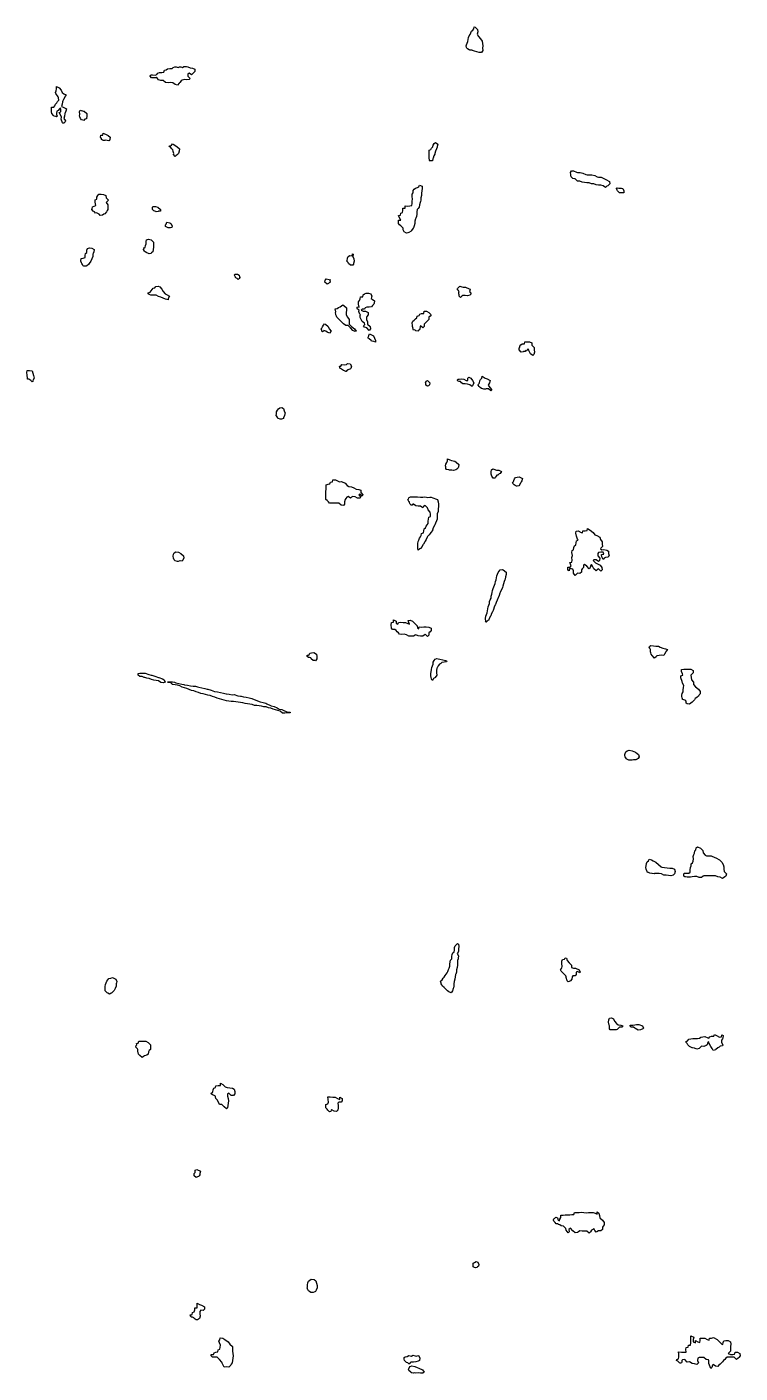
# Model space of a CAD drawing. Extents: x 450006 to 454999, y 6465006 to 6474995.
# Drawn here: x 450006 to 450616, y 6473844 to 6474995 of the extents above; entities that cross this region are included whole.
import ezdxf

# ---------------------------------------------------------------- set-up
doc = ezdxf.new("R2010")
doc.units = 0

msp = doc.modelspace()

# ---------------------------------------------------------------- linework, layer by layer
at = {"layer": '1010'}
for points in [[(450383, 6474976.5), (450382.52, 6474977), (450382.32, 6474977.66), (450381.98, 6474979), (450382.16, 6474979.82), (450382.66, 6474981.32), (450383.3, 6474982.68), (450383.62, 6474984.36), (450383.9, 6474986.08), (450384.58, 6474987.4), (450385.44, 6474988.54), (450385.78, 6474990.2), (450386.42, 6474991.56), (450387.58, 6474992.4), (450388.36, 6474993.62), (450388.82, 6474995.16), (450389.5, 6474995), (450391.6, 6474993), (450392, 6474991), (450391.46, 6474989), (450392.4, 6474987), (450394.28, 6474985), (450395.5, 6474983), (450395.88, 6474981), (450396.22, 6474979), (450395.9, 6474977), (450396.24, 6474975), (450395, 6474973.32), (450393, 6474973.18), (450391, 6474973.9), (450389, 6474974.44), (450387.46, 6474975), (450387, 6474975.32), (450386.66, 6474975.32), (450385, 6474975.32), (450384.42, 6474975.56), (450383, 6474976.5), (450383, 6474976.5)], [(450113, 6474951.54), (450111.66, 6474953), (450112.02, 6474953.96), (450113, 6474954.14), (450113.78, 6474954.2), (450115.98, 6474954), (450117.54, 6474954.44), (450118.4, 6474955.58), (450119.86, 6474956.12), (450121.78, 6474956.2), (450123.46, 6474956.52), (450123.92, 6474958.06), (450125.54, 6474958.44), (450126.64, 6474959.34), (450128.48, 6474959.5), (450130.5, 6474959.48), (450131.48, 6474960.5), (450132.86, 6474961.12), (450133.96, 6474961), (450135.6, 6474960.38), (450136.88, 6474961.1), (450138, 6474961), (450139.4, 6474960.58), (450140.62, 6474961.36), (450142.74, 6474961.24), (450144.02, 6474961), (450145.86, 6474960.12), (450147.98, 6474960), (450150, 6474959), (450150, 6474957), (450149, 6474956.08), (450147.9, 6474955), (450147, 6474954.1), (450145, 6474955.54), (450144, 6474955), (450144.04, 6474953), (450145.94, 6474951), (450145, 6474950.1), (450143, 6474949.9), (450141, 6474950.1), (450139, 6474949.66), (450138.3, 6474949), (450137, 6474947.68), (450136.5, 6474947), (450135, 6474945.48), (450133, 6474945.88), (450131, 6474947.22), (450129, 6474947.76), (450127, 6474947.32), (450125, 6474947.56), (450123, 6474949.32), (450121, 6474949.32), (450119, 6474949.98), (450117.9, 6474951), (450117, 6474951.8), (450116.34, 6474951.64), (450115, 6474951.5), (450114.44, 6474951.54), (450113, 6474951.54), (450113, 6474951.54)], [(450029, 6474919.46), (450027.58, 6474921), (450027.48, 6474922.5), (450027.26, 6474923), (450027.32, 6474924.66), (450027.42, 6474926.56), (450029.32, 6474926.66), (450030.16, 6474927.82), (450030.8, 6474929.18), (450031.82, 6474930.16), (450032.52, 6474931.46), (450033.52, 6474932.46), (450033.5, 6474934.48), (450033, 6474935.5), (450031, 6474938.28), (450030.78, 6474939.2), (450031.38, 6474940.6), (450031.78, 6474942.2), (450031.76, 6474944.22), (450033.86, 6474943), (450035.6, 6474941), (450036.38, 6474939), (450037.98, 6474938), (450039.84, 6474937), (450039, 6474935.98), (450038.78, 6474935), (450037.68, 6474933), (450037, 6474931.94), (450036.66, 6474931), (450036.4, 6474929), (450036, 6474927), (450037.36, 6474926.62), (450040.1, 6474925), (450039.6, 6474923), (450039, 6474921.82), (450038.66, 6474921), (450038.62, 6474919), (450038.04, 6474917), (450039.5, 6474915), (450039, 6474913.88), (450037.96, 6474913), (450037, 6474912.74), (450036.74, 6474913.24), (450035.6, 6474916.38), (450035.94, 6474918.04), (450035, 6474919.98), (450034.02, 6474921.96), (450035.32, 6474922.66), (450035.36, 6474924.62), (450035, 6474925.98), (450034.2, 6474925), (450033, 6474923.82), (450032, 6474923), (450031.8, 6474921), (450031.8, 6474920.18), (450032.16, 6474919), (450031.58, 6474918.4), (450031, 6474918.52), (450029.64, 6474919), (450029, 6474919.46), (450029, 6474919.46)], [(450053, 6474915.82), (450052.18, 6474917), (450051.68, 6474918.3), (450051.44, 6474919), (450051.48, 6474920.5), (450051.42, 6474922.56), (450052, 6474923.98), (450054.84, 6474923.14), (450055.32, 6474923), (450057.68, 6474921), (450057.62, 6474919), (450057.42, 6474917), (450057.38, 6474916.6), (450057, 6474916.48), (450055.8, 6474916.18), (450055, 6474915.28), (450054.56, 6474915.42), (450053, 6474915.82), (450053, 6474915.82)], [(450071, 6474898.22), (450070.26, 6474899), (450070.22, 6474899.76), (450069.4, 6474901), (450069.5, 6474902.48), (450071.34, 6474902.64), (450071.6, 6474904.38), (450074.6, 6474903), (450075.74, 6474902.24), (450077.6, 6474901), (450077.34, 6474899), (450077, 6474898.16), (450076.34, 6474897.64), (450075, 6474898.12), (450073.6, 6474898.38), (450073, 6474897.98), (450071.94, 6474898.04), (450071, 6474898.22), (450071, 6474898.22)], [(450129, 6474892.36), (450127.98, 6474893), (450128.38, 6474893.6), (450129, 6474893.58), (450129.9, 6474894.08), (450130.74, 6474895.24), (450131.46, 6474895), (450134.66, 6474893), (450136.78, 6474891), (450136.42, 6474889), (450136.02, 6474887), (450135, 6474886.2), (450133.82, 6474885), (450133, 6474884.24), (450131.8, 6474886.18), (450131.92, 6474887), (450131.42, 6474888.56), (450131.36, 6474889), (450131, 6474890.04), (450130.36, 6474891), (450129, 6474892.36), (450129, 6474892.36)], [(450351, 6474880.34), (450350.6, 6474881), (450350.58, 6474881.4), (450350.38, 6474883), (450350.2, 6474883.78), (450350.16, 6474885.82), (450350.26, 6474887.72), (450350.16, 6474889.82), (450351.68, 6474890.3), (450352.34, 6474891.64), (450353.44, 6474892.54), (450353.82, 6474894.16), (450354.56, 6474895.42), (450355.74, 6474896.24), (450357.56, 6474895), (450357.16, 6474893), (450357, 6474892.42), (450356.48, 6474891), (450355.8, 6474889), (450355.16, 6474887), (450355, 6474886.42), (450354.3, 6474885), (450353.62, 6474883), (450353.52, 6474882.46), (450353.16, 6474881), (450353.12, 6474880.86), (450353, 6474880.8), (450351.18, 6474880.8), (450351, 6474880.34), (450351, 6474880.34)], [(450473, 6474865.6), (450471.78, 6474867), (450471.46, 6474868.52), (450471.3, 6474869), (450471.2, 6474870.78), (450471.98, 6474872), (450473.76, 6474872.22), (450476.22, 6474871), (450477.24, 6474870.74), (450479.32, 6474870.66), (450481.76, 6474870.22), (450484.3, 6474869), (450485.24, 6474868.74), (450487.4, 6474868.58), (450489.32, 6474868.66), (450491.96, 6474868.02), (450494.02, 6474867), (450495.16, 6474866.82), (450497.36, 6474866.62), (450500.62, 6474865), (450501.4, 6474864.58), (450504.58, 6474863), (450504.62, 6474861), (450503, 6474859.36), (450502.08, 6474859), (450501, 6474857.9), (450499, 6474859.18), (450497, 6474859.86), (450495, 6474859.9), (450493, 6474860.18), (450491, 6474861.12), (450489, 6474861.12), (450487, 6474862), (450485, 6474861.88), (450483, 6474862.06), (450481, 6474862.4), (450479, 6474863.16), (450478.8, 6474863.18), (450477, 6474863.4), (450475.26, 6474865), (450475, 6474865.18), (450474.56, 6474865.42), (450473, 6474865.6), (450473, 6474865.6)], [(450325, 6474825.98), (450323.98, 6474827), (450323.98, 6474828), (450323.98, 6474829), (450323.98, 6474830), (450325.98, 6474830), (450325, 6474831.98), (450323.98, 6474834), (450325.78, 6474834.2), (450325.98, 6474836), (450327.6, 6474836.38), (450327.76, 6474838.22), (450327.82, 6474840.16), (450329.66, 6474840.32), (450329.78, 6474842.2), (450331.98, 6474842), (450333.76, 6474842.22), (450335.44, 6474842.54), (450335.78, 6474844.2), (450335.78, 6474846.2), (450335.98, 6474848), (450335.74, 6474850.24), (450335.88, 6474852.1), (450336.58, 6474853.4), (450336.74, 6474855.24), (450337.6, 6474856.38), (450338.74, 6474857.24), (450340.22, 6474857.76), (450341.54, 6474858.44), (450342.06, 6474859.92), (450344.38, 6474859), (450344.44, 6474857), (450343.94, 6474855), (450343.76, 6474853), (450343.66, 6474851), (450343.26, 6474849), (450343.14, 6474847), (450343, 6474845.9), (450342.6, 6474845), (450341.98, 6474843), (450341.7, 6474841), (450341, 6474839.98), (450340.06, 6474839), (450339.76, 6474837), (450339.86, 6474835), (450339.58, 6474833), (450339, 6474831.56), (450338.7, 6474831), (450338.1, 6474829), (450337.98, 6474827), (450337.42, 6474825), (450337, 6474823.44), (450336.66, 6474823), (450335.24, 6474821), (450335, 6474820.58), (450333, 6474819.38), (450332, 6474819), (450331, 6474818.82), (450329, 6474819.98), (450328.44, 6474821), (450328.18, 6474821.8), (450328.06, 6474823), (450327, 6474824.14), (450325.94, 6474825), (450325, 6474825.98), (450325, 6474825.98)], [(450511, 6474855.48), (450510.42, 6474857), (450510.54, 6474857.44), (450511, 6474857.5), (450512.58, 6474857.4), (450514.58, 6474857.4), (450515.94, 6474857), (450516.66, 6474855), (450516.66, 6474853.32), (450515, 6474853.32), (450514.8, 6474853.18), (450513, 6474853.18), (450511.18, 6474855), (450511, 6474855.48), (450511, 6474855.48)], [(450063, 6474837.6), (450061.94, 6474839), (450062.16, 6474839.82), (450062.38, 6474841), (450062.5, 6474841.48), (450063.98, 6474842), (450065.36, 6474842.62), (450065, 6474843.98), (450064.74, 6474845.24), (450064.68, 6474847.3), (450066.02, 6474847.96), (450066.24, 6474849.74), (450066.9, 6474851.08), (450067.8, 6474852.18), (450069.8, 6474852.18), (450071.98, 6474852), (450073.78, 6474851), (450074.08, 6474849), (450076, 6474847), (450075, 6474845.98), (450074.14, 6474845), (450075.6, 6474843), (450075.62, 6474841), (450075.66, 6474839), (450075, 6474838.16), (450074.46, 6474837), (450073, 6474835.4), (450072.12, 6474835), (450071, 6474834.28), (450069, 6474833.86), (450068.14, 6474835), (450067, 6474835.58), (450065.78, 6474836.2), (450065, 6474835.9), (450064.06, 6474837), (450063, 6474837.6), (450063, 6474837.6)], [(450115, 6474838), (450113.74, 6474839), (450113.84, 6474840.14), (450113.84, 6474841), (450114.38, 6474841.6), (450116.28, 6474841.7), (450118.42, 6474841), (450120.6, 6474839), (450120.48, 6474837.5), (450119, 6474837.7), (450118.72, 6474837.26), (450117, 6474837.12), (450116.5, 6474837.48), (450115, 6474838), (450115, 6474838)], [(450125, 6474824.66), (450124.8, 6474825), (450124.8, 6474825.18), (450125, 6474826), (450125.32, 6474826.66), (450125.86, 6474828.12), (450128.44, 6474827.54), (450129.4, 6474827), (450130.66, 6474825), (450130.24, 6474823.74), (450129, 6474823.52), (450128.46, 6474823.52), (450127, 6474823.32), (450126, 6474823.98), (450125, 6474824.66), (450125, 6474824.66)], [(450107, 6474803.48), (450106.02, 6474805), (450106.2, 6474805.78), (450107, 6474806.5), (450107.34, 6474806.64), (450107.68, 6474808.3), (450108.3, 6474809.68), (450108.38, 6474811.6), (450108.74, 6474813.24), (450110.24, 6474813.74), (450112.6, 6474813), (450114.74, 6474811), (450114.74, 6474809), (450114.72, 6474807), (450114.22, 6474805), (450114.02, 6474803), (450113, 6474802.36), (450112.5, 6474801.5), (450111, 6474801.18), (450110.44, 6474801.54), (450109, 6474801.9), (450107.54, 6474803), (450107, 6474803.48), (450107, 6474803.48)], [(450053, 6474793.56), (450052.5, 6474795), (450052.54, 6474795.44), (450052.82, 6474797), (450052.84, 6474797.14), (450054.56, 6474797.42), (450056.06, 6474797.92), (450056.22, 6474799.76), (450056.52, 6474801.46), (450057.66, 6474802.32), (450057.56, 6474804.42), (450058.3, 6474805.68), (450059.8, 6474806.18), (450061.84, 6474806.14), (450063.8, 6474805), (450063.72, 6474803), (450063, 6474801.54), (450062.76, 6474801), (450062.6, 6474799), (450061.8, 6474797), (450061.16, 6474795), (450061, 6474794.76), (450059.46, 6474793), (450059, 6474792.18), (450057.5, 6474791), (450057, 6474790.7), (450055.44, 6474790.54), (450055, 6474790.72), (450054.6, 6474791), (450053.9, 6474792.08), (450053.28, 6474793), (450053, 6474793.56), (450053, 6474793.56)], [(450281, 6474793.68), (450279.98, 6474795), (450280.16, 6474795.82), (450280.58, 6474797), (450280.6, 6474797.38), (450281.14, 6474798.84), (450282.36, 6474799.62), (450284.58, 6474799.4), (450284.8, 6474801.18), (450285.18, 6474801), (450285.08, 6474799), (450285.88, 6474797), (450286.26, 6474795), (450285.72, 6474793), (450285.6, 6474792.38), (450285, 6474791.58), (450284.64, 6474791.34), (450283, 6474791.58), (450281.36, 6474793), (450281, 6474793.68), (450281, 6474793.68)], [(450185, 6474780.74), (450184.78, 6474781), (450184.74, 6474781.24), (450183.98, 6474783), (450184.12, 6474783.86), (450186.3, 6474783.68), (450187.92, 6474783), (450188.22, 6474781.76), (450188.42, 6474781), (450187.88, 6474780.1), (450187, 6474779.24), (450186, 6474779.98), (450185, 6474780.74), (450185, 6474780.74)], [(450263, 6474775.34), (450261.16, 6474777), (450261.38, 6474778.6), (450261.72, 6474779), (450262.26, 6474779.72), (450264.74, 6474779.24), (450265.86, 6474779), (450265.46, 6474778.52), (450265.5, 6474777), (450265.22, 6474776.76), (450265, 6474776.66), (450264.2, 6474775.78), (450263, 6474775.34), (450263, 6474775.34)], [(450111, 6474766.32), (450110.08, 6474767), (450110.16, 6474767.82), (450111, 6474768.22), (450111.68, 6474768.3), (450112.58, 6474769.4), (450113.42, 6474770.56), (450114.18, 6474771.8), (450115.78, 6474772.2), (450116.68, 6474773.3), (450118.6, 6474773.38), (450120.04, 6474773), (450121.7, 6474771), (450122.8, 6474769), (450124.64, 6474767), (450125.68, 6474766.3), (450128.2, 6474765), (450127.18, 6474763), (450127, 6474761.74), (450125, 6474762.34), (450123, 6474763.3), (450121, 6474764.12), (450119, 6474764.72), (450117, 6474765.96), (450116.2, 6474765.78), (450115, 6474765.68), (450114.1, 6474765.88), (450113, 6474765.72), (450112.18, 6474765.8), (450111, 6474766.32), (450111, 6474766.32)], [(450289, 6474753.8), (450288.5, 6474755), (450288.64, 6474755.34), (450289, 6474755.8), (450290.38, 6474755.6), (450289.98, 6474758), (450290, 6474759.98), (450290.64, 6474761.34), (450291.16, 6474762.82), (450291.64, 6474764.34), (450293.46, 6474764.52), (450293.98, 6474766), (450294.92, 6474767.06), (450296.34, 6474767.64), (450298.38, 6474767.6), (450300.36, 6474767), (450301.4, 6474765), (450301, 6474763.98), (450300.66, 6474763), (450301.44, 6474762.54), (450303.54, 6474761), (450303.24, 6474759), (450303, 6474758.16), (450301.86, 6474757), (450301, 6474755.96), (450299, 6474755.5), (450297, 6474755.46), (450295.62, 6474755), (450295, 6474753.98), (450293, 6474753.86), (450292.16, 6474753), (450293.98, 6474752), (450295.86, 6474752.12), (450298.12, 6474751), (450298.2, 6474749), (450297, 6474747.56), (450296.6, 6474747), (450296.64, 6474745), (450297.68, 6474743), (450297.66, 6474741), (450299.82, 6474739), (450300.16, 6474737), (450299, 6474735.54), (450297, 6474737.94), (450295, 6474738.44), (450294.24, 6474739.74), (450295.22, 6474740.76), (450295, 6474741.9), (450293, 6474743.4), (450291.2, 6474746.78), (450291.22, 6474748.76), (450291.48, 6474749), (450291, 6474749.62), (450290.3, 6474751), (450290.18, 6474751.8), (450290.4, 6474753), (450289, 6474753.8), (450289, 6474753.8)], [(450375, 6474769.98), (450374.24, 6474771), (450374.46, 6474771.52), (450375, 6474772), (450375.48, 6474772.5), (450376.6, 6474773.38), (450378.08, 6474773), (450379.4, 6474772.58), (450381.4, 6474772.58), (450384.62, 6474771.36), (450385.36, 6474771), (450385, 6474769.94), (450384.66, 6474769), (450386.16, 6474767), (450385, 6474765.68), (450383, 6474765.24), (450381, 6474765.46), (450379, 6474765.46), (450378.16, 6474765), (450377, 6474763.82), (450375.82, 6474765), (450375.82, 6474766.16), (450375.78, 6474767), (450375.78, 6474768.2), (450375.9, 6474769), (450375, 6474769.98), (450375, 6474769.98)], [(450271, 6474747.9), (450270.58, 6474749), (450270.6, 6474749.38), (450270.3, 6474751), (450270.44, 6474751.54), (450269.92, 6474754.06), (450271.56, 6474754.42), (450272.74, 6474755.24), (450274.16, 6474755.82), (450275.26, 6474756.72), (450276.54, 6474757.44), (450277.44, 6474757), (450279.7, 6474755), (450279.54, 6474753), (450279.26, 6474751), (450279.36, 6474749), (450280.44, 6474747), (450282.02, 6474745), (450281.82, 6474743), (450282, 6474741), (450284, 6474739), (450286.44, 6474737), (450287.82, 6474735), (450287, 6474734.86), (450285, 6474735.74), (450283, 6474737.98), (450281, 6474739.98), (450279, 6474739.94), (450277, 6474741.32), (450275.38, 6474743), (450275, 6474743.4), (450273.34, 6474745), (450273, 6474745.32), (450271.32, 6474747), (450271, 6474747.9), (450271, 6474747.9)], [(450337, 6474735.82), (450336.46, 6474737), (450336.54, 6474737.44), (450336.02, 6474739), (450336.08, 6474739.9), (450335.82, 6474742.16), (450336.44, 6474743.54), (450337.56, 6474744.42), (450338.48, 6474745.5), (450339.6, 6474746.38), (450340.06, 6474747.92), (450341.6, 6474748.38), (450342.3, 6474749.68), (450343.8, 6474750.18), (450345.86, 6474750.12), (450345.98, 6474752), (450347.98, 6474752), (450350, 6474751), (450352, 6474749), (450351, 6474747.98), (450350.04, 6474747), (450350, 6474745), (450349, 6474743.98), (450348, 6474743), (450347, 6474741.98), (450346.12, 6474741), (450346, 6474739), (450345, 6474738), (450343, 6474739.5), (450342.52, 6474739), (450342.42, 6474737), (450341.9, 6474736.08), (450341, 6474735.56), (450340.82, 6474735.16), (450339, 6474735.44), (450337.9, 6474736.08), (450337, 6474735.82), (450337, 6474735.82)], [(450259, 6474734.5), (450258.56, 6474735), (450258.38, 6474735.6), (450257.98, 6474737), (450258.46, 6474737.52), (450259.1, 6474738.88), (450259.88, 6474740.1), (450260.7, 6474741.28), (450261.56, 6474741), (450263.86, 6474739), (450264.82, 6474737), (450266.52, 6474735), (450265, 6474733.32), (450263, 6474734.32), (450261.86, 6474735), (450261, 6474735.36), (450260.28, 6474735.7), (450259.88, 6474735), (450259.32, 6474734.66), (450259, 6474734.5), (450259, 6474734.5)], [(450299, 6474728.58), (450298.16, 6474729), (450298.16, 6474729.82), (450298.72, 6474731), (450298.72, 6474731.26), (450299.28, 6474732.7), (450302.74, 6474731), (450303.54, 6474729), (450304.44, 6474727), (450304.38, 6474725.6), (450303, 6474726.16), (450301.6, 6474726.38), (450301, 6474726.62), (450300.7, 6474727), (450299, 6474728.58), (450299, 6474728.58)], [(450429, 6474717.18), (450427.22, 6474719), (450427.32, 6474720.66), (450427.68, 6474721), (450427.8, 6474722.18), (450428.58, 6474723.4), (450429.84, 6474724.14), (450431.66, 6474724.32), (450432.2, 6474725.78), (450433.98, 6474726), (450435.98, 6474726), (450438, 6474725), (450438, 6474723), (450440, 6474721), (450440, 6474719), (450440.22, 6474717), (450439.68, 6474715), (450439, 6474714.24), (450437, 6474715.52), (450435.52, 6474718.46), (450435, 6474719.98), (450434, 6474719), (450433.72, 6474718.26), (450433, 6474718.5), (450432.22, 6474717.76), (450431, 6474717.68), (450430.66, 6474717.32), (450429, 6474717.18), (450429, 6474717.18)], [(450007, 6474693.98), (450006.78, 6474695), (450006.8, 6474695.18), (450006.48, 6474697), (450006.7, 6474697.28), (450006.38, 6474699.6), (450006.66, 6474701.32), (450008.5, 6474701.48), (450010.76, 6474701), (450011.56, 6474699), (450012, 6474697), (450012.62, 6474695), (450011.46, 6474693), (450011.7, 6474692.28), (450011, 6474691.78), (450009.78, 6474693), (450009, 6474693.32), (450008, 6474693.98), (450007, 6474693.98), (450007, 6474693.98)], [(450275, 6474702.74), (450274.28, 6474703), (450273.98, 6474704), (450273.76, 6474705), (450274.78, 6474705.2), (450275.5, 6474706.48), (450277.68, 6474706.3), (450279.52, 6474706.46), (450280.6, 6474707.38), (450282.6, 6474707), (450283.76, 6474705), (450283.34, 6474703), (450283, 6474702.7), (450281, 6474702), (450279.74, 6474701), (450279.5, 6474700.48), (450279, 6474700.44), (450277.86, 6474701), (450277, 6474701.44), (450275.4, 6474702.58), (450275, 6474702.74), (450275, 6474702.74)], [(450393, 6474687.82), (450392.3, 6474689), (450392.32, 6474689.66), (450393, 6474690.24), (450393.18, 6474690.8), (450393.48, 6474692.5), (450394.18, 6474693.8), (450395.22, 6474694.76), (450395.54, 6474696.44), (450398.24, 6474695), (450399.78, 6474694.2), (450402.34, 6474693), (450401.94, 6474691), (450401, 6474689.46), (450400.78, 6474689), (450402.2, 6474687), (450404, 6474685), (450403, 6474683.98), (450401, 6474685.78), (450399, 6474685.78), (450398.58, 6474685.4), (450397, 6474685.36), (450396.2, 6474685.78), (450395, 6474685.92), (450394, 6474687), (450393, 6474687.82), (450393, 6474687.82)], [(450349, 6474687.9), (450347.4, 6474689), (450347.52, 6474690.46), (450347.22, 6474691), (450347.62, 6474692.36), (450349, 6474692.82), (450350.82, 6474691), (450350.68, 6474689.3), (450350.32, 6474689), (450349.7, 6474688.28), (450349, 6474687.9), (450349, 6474687.9)], [(450375, 6474692.36), (450374.46, 6474693), (450374.54, 6474693.44), (450375, 6474694), (450375.98, 6474694), (450377.58, 6474694.4), (450379.98, 6474694), (450382, 6474693), (450383.2, 6474692.78), (450383.24, 6474694.74), (450384.24, 6474695.74), (450385.82, 6474695), (450387.24, 6474693), (450388.46, 6474691), (450387.74, 6474689), (450387, 6474687.8), (450385, 6474689.2), (450383, 6474689.76), (450381, 6474689.98), (450380, 6474689.98), (450379, 6474689.98), (450377.98, 6474691), (450377, 6474691.98), (450376, 6474691.98), (450375, 6474692.36), (450375, 6474692.36)], [(450221, 6474660.42), (450220.52, 6474661), (450220.48, 6474661.5), (450219.58, 6474663), (450219.66, 6474664.32), (450219.86, 6474666.12), (450220.6, 6474667.38), (450221.36, 6474668.62), (450222.6, 6474669.38), (450224.18, 6474669.8), (450225.7, 6474669), (450226.42, 6474667), (450227.3, 6474665), (450227, 6474664.28), (450226.5, 6474663), (450225.72, 6474661), (450225.72, 6474660.26), (450225, 6474659.98), (450224.08, 6474659.9), (450223, 6474659.78), (450221.6, 6474660.38), (450221, 6474660.42), (450221, 6474660.42)], [(450365, 6474616.76), (450364.66, 6474617), (450364.54, 6474617.44), (450364.58, 6474619), (450364.16, 6474619.82), (450364.66, 6474621.32), (450365.36, 6474622.62), (450365.94, 6474624.04), (450365.98, 6474626), (450368, 6474625), (450369.46, 6474624.52), (450372.1, 6474623.88), (450373.4, 6474623), (450375.68, 6474621), (450375.36, 6474619), (450375, 6474618.28), (450374.04, 6474617), (450373, 6474616.36), (450371, 6474616.02), (450369.68, 6474616.3), (450369, 6474616.26), (450367.76, 6474616.22), (450367, 6474616.5), (450365.3, 6474616.68), (450365, 6474616.76), (450365, 6474616.76)], [(450405, 6474609.46), (450403.74, 6474611), (450403.32, 6474612.66), (450403.32, 6474613), (450403.32, 6474614.66), (450403.46, 6474616.52), (450404.76, 6474617.22), (450405.44, 6474617), (450407.92, 6474616.06), (450409.86, 6474616.12), (450412.18, 6474615), (450411, 6474613.3), (450410.22, 6474613), (450409, 6474611.94), (450408, 6474611.98), (450407.68, 6474611), (450407.32, 6474610.66), (450407, 6474609.98), (450406.56, 6474609.42), (450405, 6474609.46), (450405, 6474609.46)], [(450263, 6474590.16), (450261.98, 6474591), (450261.98, 6474592), (450261.92, 6474593), (450261.92, 6474594.06), (450261.98, 6474596), (450261.82, 6474598.16), (450262.18, 6474599.8), (450262.2, 6474601.78), (450262.34, 6474603.64), (450263.88, 6474604.1), (450265.48, 6474604.5), (450265.98, 6474606), (450267.76, 6474606.22), (450267.98, 6474608), (450270.16, 6474607.82), (450271.8, 6474607), (450273.74, 6474606.24), (450275.46, 6474606.52), (450278.52, 6474605), (450280.16, 6474603), (450281.64, 6474602.34), (450283.98, 6474602), (450285.76, 6474601), (450287.96, 6474600.02), (450290.18, 6474599.8), (450291.9, 6474599), (450292, 6474597), (450293.5, 6474595), (450293, 6474594.1), (450291, 6474595.98), (450290.16, 6474595), (450291.88, 6474593), (450291, 6474592.36), (450289, 6474592.3), (450287, 6474593.54), (450285, 6474593.6), (450284, 6474593), (450283, 6474592.16), (450281, 6474593.66), (450280, 6474593), (450279, 6474591.98), (450278.48, 6474591), (450277.86, 6474589), (450278, 6474587), (450277, 6474586.02), (450275, 6474586.24), (450273, 6474587.86), (450271, 6474587.98), (450269, 6474587.9), (450268, 6474587.98), (450267, 6474588.1), (450265.88, 6474588.1), (450265, 6474588.08), (450264.16, 6474589), (450263, 6474590.16), (450263, 6474590.16)], [(450423, 6474603.74), (450421.54, 6474605), (450422.02, 6474605.96), (450422.62, 6474607), (450422.68, 6474607.3), (450423.32, 6474608.66), (450424.12, 6474609.86), (450425.64, 6474610.34), (450427.36, 6474610.62), (450429.96, 6474609), (450429.42, 6474607), (450429, 6474606.32), (450428.3, 6474605), (450427.16, 6474603), (450427.12, 6474602.86), (450427, 6474602.78), (450425.38, 6474602.6), (450425, 6474602.54), (450423.9, 6474603), (450423, 6474603.74), (450423, 6474603.74)], [(450333, 6474589.36), (450332.04, 6474591), (450332.5, 6474591.48), (450333, 6474592.62), (450333.16, 6474592.82), (450334.44, 6474593.54), (450336.5, 6474593.48), (450338.44, 6474593.54), (450340.44, 6474593.54), (450342.74, 6474593.24), (450344.8, 6474593.18), (450346.66, 6474593.32), (450348, 6474593), (450349.24, 6474592.74), (450350.78, 6474593.2), (450351.92, 6474593), (450353.42, 6474592.56), (450356.46, 6474591.52), (450357.36, 6474591), (450358.08, 6474589), (450358.3, 6474587), (450358.38, 6474585), (450357.9, 6474583), (450357.84, 6474581), (450357.26, 6474579), (450357.24, 6474577), (450357.24, 6474575), (450357, 6474574.34), (450356.56, 6474573), (450355.68, 6474571), (450355, 6474569.42), (450354.8, 6474569), (450353.78, 6474567), (450353.22, 6474565), (450353, 6474564.66), (450351.6, 6474563), (450351, 6474562.1), (450350.18, 6474561), (450349, 6474559.46), (450348.68, 6474559), (450347.84, 6474557), (450347, 6474555.58), (450346.56, 6474555), (450345.36, 6474553), (450345, 6474552.26), (450344.24, 6474551), (450343, 6474549.34), (450342.24, 6474549), (450341, 6474547.74), (450340.66, 6474549.32), (450340.64, 6474551.34), (450340.6, 6474553.38), (450340.78, 6474555.2), (450341.58, 6474556.4), (450341.9, 6474558.08), (450342.74, 6474559.24), (450343.56, 6474560.42), (450343.82, 6474562.16), (450345.36, 6474562.62), (450345.76, 6474564.22), (450345.98, 6474566), (450347.22, 6474566.76), (450347.66, 6474568.32), (450348.44, 6474569.54), (450349.36, 6474570.62), (450349.46, 6474572.52), (450349.72, 6474574.26), (450349.9, 6474576.08), (450351.32, 6474576.66), (450351.42, 6474578.56), (450351, 6474580.16), (450349.56, 6474582.42), (450349, 6474583.98), (450347, 6474585.88), (450345.48, 6474585), (450345, 6474583.9), (450343, 6474585.36), (450341, 6474585.34), (450339, 6474585.6), (450337, 6474587.24), (450336.4, 6474587), (450335.78, 6474586.2), (450335, 6474586.18), (450334.08, 6474587), (450333.58, 6474588.4), (450333.44, 6474589), (450333, 6474589.36), (450333, 6474589.36)], [(450469, 6474530.44), (450468.8, 6474531), (450468.78, 6474531.2), (450468.74, 6474533), (450468.8, 6474533.18), (450470.74, 6474533.24), (450471.6, 6474534.38), (450471, 6474535.72), (450470.66, 6474537.32), (450472.32, 6474537.66), (450472.66, 6474539.32), (450472.34, 6474541.64), (450472.76, 6474543.22), (450472.26, 6474545.72), (450472.54, 6474547.44), (450473.78, 6474548.2), (450473.98, 6474550), (450474.46, 6474551.52), (450475.7, 6474552.28), (450475.9, 6474554.08), (450476.24, 6474555.74), (450477.58, 6474556.4), (450477, 6474557.32), (450476.16, 6474559.82), (450475.68, 6474562.3), (450475.98, 6474564), (450477.6, 6474564.38), (450480.38, 6474563), (450481.42, 6474562.56), (450481.66, 6474564.32), (450483.6, 6474564.38), (450485.4, 6474564.58), (450485.58, 6474566.4), (450487.96, 6474565), (450490.48, 6474563), (450492.04, 6474561), (450493.7, 6474560.28), (450496.28, 6474559), (450496.64, 6474557), (450498.22, 6474555), (450498.08, 6474553), (450498.54, 6474551), (450497, 6474549.44), (450496.66, 6474549), (450497.78, 6474548.2), (450499.58, 6474548.4), (450502.14, 6474547.84), (450503.48, 6474547), (450503.48, 6474545), (450504.06, 6474543), (450503, 6474541.92), (450501, 6474541.56), (450499.78, 6474541), (450499, 6474539.94), (450497.94, 6474542.04), (450497.76, 6474544.22), (450499.54, 6474544.44), (450499, 6474546.02), (450497, 6474545.98), (450495, 6474545.72), (450494.6, 6474545), (450494.42, 6474543), (450496.16, 6474541), (450496, 6474539), (450495, 6474537.98), (450493, 6474539.48), (450491, 6474539.58), (450490.42, 6474539), (450492.46, 6474537), (450493.58, 6474536.4), (450496.4, 6474535), (450498, 6474533), (450498.2, 6474531), (450497, 6474529.88), (450495, 6474531.86), (450494, 6474531), (450493, 6474530.14), (450491, 6474531.98), (450489.98, 6474534), (450489, 6474535.54), (450488.64, 6474535), (450488, 6474533), (450487, 6474531.98), (450485, 6474534.18), (450483, 6474535.54), (450482.32, 6474535), (450482.16, 6474533), (450481, 6474531.82), (450480.44, 6474531), (450480.52, 6474529), (450479, 6474527.72), (450477, 6474528.12), (450476.04, 6474527), (450475, 6474526.12), (450473.82, 6474528.16), (450473.8, 6474530.18), (450473, 6474531.54), (450472, 6474531.98), (450471, 6474531.98), (450470.16, 6474531.82), (450470.08, 6474531), (450469.84, 6474530.14), (450469, 6474530.44), (450469, 6474530.44)], [(450133, 6474538.76), (450132.74, 6474539), (450132.32, 6474539.66), (450131.56, 6474541), (450131.32, 6474542.66), (450131.66, 6474544.32), (450132.36, 6474545.62), (450133.62, 6474546.36), (450135.9, 6474546.08), (450138.08, 6474545), (450140.2, 6474543), (450140.42, 6474541), (450139.42, 6474539), (450139, 6474538.54), (450137.42, 6474538.56), (450137, 6474538.72), (450135.74, 6474538.24), (450135, 6474538.24), (450133.24, 6474538.74), (450133, 6474538.76), (450133, 6474538.76)], [(450399, 6474485.86), (450398.58, 6474487), (450398.76, 6474487.22), (450398.38, 6474489), (450398.52, 6474489.46), (450398.64, 6474491.34), (450399.32, 6474492.66), (450399.8, 6474494.18), (450400.08, 6474495.9), (450400.44, 6474497.54), (450400.66, 6474499.32), (450401.26, 6474500.72), (450401.76, 6474502.22), (450401.94, 6474504.04), (450402.52, 6474505.46), (450403.16, 6474506.82), (450403.4, 6474508.58), (450403.84, 6474510.14), (450404.28, 6474511.7), (450404.54, 6474513.44), (450404.9, 6474515.08), (450405.5, 6474516.48), (450406.24, 6474517.74), (450406.58, 6474519.4), (450407.1, 6474520.88), (450407.44, 6474522.54), (450407.9, 6474524.08), (450408.26, 6474525.72), (450408.66, 6474527.32), (450409.22, 6474528.76), (450410.16, 6474529.82), (450410.88, 6474531.1), (450412.78, 6474531.2), (450413.66, 6474531), (450416, 6474529), (450416.04, 6474527), (450415.66, 6474525), (450415.28, 6474523), (450415, 6474522.52), (450414.3, 6474521), (450413.9, 6474519), (450413.4, 6474517), (450413, 6474515.9), (450412.58, 6474515), (450411.54, 6474513), (450411, 6474511.6), (450410.72, 6474511), (450410.04, 6474509), (450409.2, 6474507), (450409, 6474506.36), (450408.4, 6474505), (450407.7, 6474503), (450407, 6474501.28), (450406.8, 6474501), (450405.92, 6474499), (450405.26, 6474497), (450405, 6474496.26), (450404.32, 6474495), (450403.42, 6474493), (450403, 6474491.64), (450402.48, 6474491), (450401.54, 6474489), (450401.34, 6474488.64), (450401, 6474487.6), (450400.42, 6474487.56), (450399.84, 6474487), (450399.24, 6474486.74), (450399, 6474485.86), (450399, 6474485.86)], [(450319, 6474479.98), (450317.98, 6474481), (450317.98, 6474482), (450317.88, 6474483), (450317.88, 6474484.1), (450317.98, 6474486), (450319.8, 6474486.18), (450319.82, 6474488.16), (450322.16, 6474487), (450322.18, 6474485), (450323.52, 6474484.46), (450323.98, 6474486), (450325.76, 6474486.22), (450327.94, 6474486.04), (450329.94, 6474486.04), (450332.04, 6474485), (450333.54, 6474484.44), (450333, 6474485.98), (450332.24, 6474487.74), (450333.98, 6474488), (450336, 6474487), (450338, 6474485), (450340.08, 6474483), (450340.3, 6474481), (450341.54, 6474480.44), (450341.78, 6474482.2), (450343.98, 6474482), (450345.7, 6474482.28), (450347.7, 6474482.28), (450349.98, 6474482), (450352, 6474481), (450351.96, 6474479), (450351, 6474477.9), (450350, 6474477), (450350.08, 6474475), (450349, 6474474.1), (450347, 6474475.98), (450346, 6474475), (450345, 6474474.4), (450343, 6474474.14), (450341, 6474474.5), (450339, 6474475.44), (450338.2, 6474475), (450337, 6474474.14), (450335, 6474474.4), (450333, 6474474.34), (450331, 6474475.5), (450329, 6474475.86), (450327, 6474475.62), (450325, 6474475.98), (450323.98, 6474477), (450323, 6474477.98), (450321.98, 6474479), (450321, 6474479.86), (450320, 6474479.98), (450319, 6474479.98), (450319, 6474479.98)], [(450539, 6474463.98), (450538.24, 6474465), (450538.6, 6474465.38), (450539, 6474465.76), (450539.74, 6474466.24), (450541.98, 6474466), (450544.12, 6474465.86), (450546.28, 6474465.7), (450547.9, 6474465), (450550.04, 6474463.94), (450552.4, 6474463.58), (450553.98, 6474463), (450553, 6474461.46), (450552.54, 6474461), (450551.56, 6474459), (450551, 6474457.8), (450549, 6474458.08), (450547, 6474457.82), (450545, 6474457.4), (450544.6, 6474457), (450543, 6474455.48), (450541, 6474457.64), (450540.1, 6474459), (450539.86, 6474460.12), (450539.62, 6474461), (450539.44, 6474462.54), (450539.44, 6474463), (450539, 6474463.98), (450539, 6474463.98)], [(450247, 6474455.98), (450245.98, 6474457), (450245.98, 6474458), (450247, 6474458), (450247.66, 6474458.32), (450248.34, 6474459.64), (450249.82, 6474460.16), (450251.56, 6474460.42), (450253.9, 6474459), (450254.34, 6474457), (450254.22, 6474455), (450253, 6474453.32), (450252.6, 6474453.38), (450251, 6474453.38), (450249.38, 6474455), (450249, 6474455.66), (450248, 6474455.98), (450247, 6474455.98), (450247, 6474455.98)], [(450353, 6474436.58), (450352.58, 6474437), (450352.3, 6474437.68), (450351.92, 6474439), (450351.72, 6474440.26), (450351.68, 6474442.3), (450352.12, 6474443.86), (450352.24, 6474445.74), (450352.6, 6474447.38), (450353.16, 6474448.82), (450353.62, 6474450.36), (450353.82, 6474452.16), (450354.44, 6474453.54), (450355.42, 6474454.56), (450356.82, 6474455.16), (450358.06, 6474455), (450359.38, 6474454.6), (450362.08, 6474453.9), (450364.54, 6474453.44), (450365.5, 6474453), (450365, 6474452.22), (450363, 6474452.04), (450361, 6474451.64), (450360.38, 6474451), (450359, 6474450.3), (450357.98, 6474449), (450357, 6474447.18), (450356.82, 6474447), (450356.62, 6474445), (450356.44, 6474443), (450356.86, 6474441), (450355.4, 6474439), (450355.2, 6474438.78), (450355, 6474438.64), (450353.88, 6474438.1), (450353.54, 6474437), (450353.4, 6474436.58), (450353, 6474436.58), (450353, 6474436.58)], [(450567, 6474420.18), (450566.74, 6474421), (450566.66, 6474421.32), (450566.2, 6474423), (450566.2, 6474423.78), (450566.6, 6474425.38), (450567.44, 6474426.54), (450567.46, 6474428.52), (450567.72, 6474430.26), (450568, 6474431.98), (450567, 6474434.08), (450566.54, 6474435.44), (450565.44, 6474438.54), (450565.52, 6474440.46), (450567.18, 6474440.8), (450567, 6474441.98), (450565.98, 6474444), (450566.12, 6474445.86), (450567.98, 6474446), (450569.98, 6474446), (450571.94, 6474446.04), (450573.98, 6474446), (450576, 6474445), (450576, 6474443), (450575, 6474441.98), (450574, 6474441), (450574.16, 6474439), (450574.56, 6474437), (450576.36, 6474435), (450576.2, 6474433), (450578.12, 6474431), (450580.42, 6474429), (450582, 6474427), (450582, 6474425), (450581, 6474423.98), (450580.52, 6474423), (450579, 6474421.82), (450577.58, 6474421), (450577, 6474419.98), (450576.22, 6474419), (450575, 6474417.76), (450574, 6474417), (450573, 6474416.28), (450571, 6474416.4), (450570.08, 6474417), (450569.98, 6474418), (450569.66, 6474419), (450569, 6474419.5), (450568, 6474419.98), (450567, 6474420.18), (450567, 6474420.18)], [(450103, 6474439.78), (450101.46, 6474441), (450101.52, 6474442.46), (450103, 6474442.74), (450103.24, 6474442.74), (450105.48, 6474442.5), (450107.46, 6474442.52), (450110.58, 6474441.4), (450112.52, 6474441), (450113.16, 6474440.82), (450115.84, 6474440.14), (450118.8, 6474439), (450119.14, 6474438.84), (450122.3, 6474437.68), (450123.86, 6474437), (450124.66, 6474435), (450123, 6474434.3), (450121, 6474434.72), (450119, 6474435.98), (450117, 6474436.46), (450115, 6474436.56), (450113, 6474437.16), (450111, 6474438.06), (450109, 6474438.48), (450107.16, 6474438.82), (450107, 6474438.84), (450106.54, 6474439), (450105, 6474439.72), (450104.24, 6474439.74), (450103, 6474439.78), (450103, 6474439.78)], [(450127, 6474434.72), (450126.78, 6474435), (450126.82, 6474435.16), (450127, 6474435.24), (450128.74, 6474435.24), (450130.72, 6474435.26), (450132.54, 6474435), (450133.56, 6474434.42), (450136.18, 6474433.8), (450138.74, 6474433.24), (450140.4, 6474433), (450141.2, 6474432.78), (450143.72, 6474432.26), (450146.16, 6474431.82), (450148.56, 6474431.42), (450150.58, 6474431.4), (450152.32, 6474431), (450153.28, 6474430.7), (450156.02, 6474429.96), (450158.5, 6474429.48), (450160.62, 6474429), (450161.16, 6474428.82), (450163.96, 6474428.02), (450166.66, 6474427), (450167.12, 6474426.86), (450169.38, 6474426.6), (450171.86, 6474426.12), (450174.5, 6474425.48), (450176.66, 6474425), (450177.08, 6474424.9), (450179.38, 6474424.6), (450181.86, 6474424.12), (450183.7, 6474424.28), (450186.68, 6474423.3), (450188.92, 6474423.06), (450189.46, 6474423), (450191.58, 6474422.4), (450193.84, 6474422.14), (450196.34, 6474421.64), (450198.62, 6474421), (450199.36, 6474420.62), (450202.82, 6474419.16), (450203.38, 6474419), (450205.72, 6474418.26), (450208.44, 6474417.54), (450210.56, 6474417), (450211.48, 6474416.5), (450214.5, 6474415), (450215.32, 6474414.66), (450217.88, 6474414.1), (450220.3, 6474413), (450222.02, 6474411.96), (450224.38, 6474411.6), (450225.6, 6474411), (450228.52, 6474409.46), (450230.82, 6474409.16), (450231.8, 6474409), (450231, 6474408.74), (450229, 6474408.66), (450227, 6474408.32), (450225, 6474408.48), (450223, 6474410.02), (450221, 6474410.66), (450219, 6474411.34), (450217, 6474411.96), (450215, 6474412.74), (450213, 6474412.92), (450211, 6474413.92), (450209, 6474413.98), (450207, 6474414.46), (450205, 6474414.7), (450203, 6474415.14), (450202, 6474415), (450201, 6474414.92), (450199, 6474415.98), (450197, 6474416.08), (450195, 6474416.44), (450193, 6474416.8), (450191, 6474417.24), (450189, 6474417.68), (450187, 6474417.92), (450185, 6474418.08), (450183, 6474418.48), (450181, 6474418.48), (450179, 6474418.72), (450177, 6474419.1), (450175, 6474419.64), (450173, 6474420.04), (450171, 6474420.72), (450169, 6474421.3), (450167, 6474422.22), (450165, 6474422.64), (450163, 6474423.44), (450161, 6474423.94), (450159, 6474424.38), (450157, 6474424.9), (450155, 6474425.22), (450153, 6474426.02), (450151, 6474426.8), (450149, 6474427.4), (450147, 6474427.96), (450145, 6474428.64), (450143, 6474429.66), (450141, 6474430.12), (450139, 6474430.62), (450137, 6474431.94), (450135, 6474432.44), (450133, 6474432.7), (450131.12, 6474432.86), (450131, 6474432.9), (450130.74, 6474433), (450129, 6474434.52), (450127.44, 6474434.54), (450127, 6474434.72), (450127, 6474434.72)], [(450519, 6474369.32), (450517.82, 6474371), (450517.62, 6474372.36), (450517.62, 6474373), (450517.96, 6474374.02), (450518.56, 6474375.42), (450519.7, 6474376.28), (450521.24, 6474376.74), (450523.72, 6474376.26), (450526.66, 6474375), (450527.98, 6474374), (450529.24, 6474373), (450529.88, 6474371), (450529, 6474369.6), (450528.16, 6474369), (450527, 6474368.58), (450525, 6474368.42), (450523.76, 6474368.22), (450523, 6474368.18), (450521.76, 6474368.22), (450521, 6474368.22), (450519.36, 6474369), (450519, 6474369.32), (450519, 6474369.32)], [(450569, 6474268.52), (450567.9, 6474269), (450567.96, 6474270.02), (450568.04, 6474271), (450568.46, 6474271.52), (450570.44, 6474271.54), (450572.24, 6474271.74), (450573.34, 6474272.64), (450573.46, 6474274.52), (450573.6, 6474276.38), (450574.18, 6474277.8), (450574.34, 6474279.64), (450575.46, 6474280.52), (450575.96, 6474282.02), (450576.22, 6474283.76), (450575.96, 6474286.02), (450576.5, 6474287.48), (450577.2, 6474288.78), (450577.32, 6474290.66), (450578.38, 6474291.6), (450578.7, 6474293.28), (450579.68, 6474294.3), (450582.3, 6474293), (450584.14, 6474291), (450584.54, 6474289), (450586.32, 6474287), (450587.42, 6474286.56), (450589.38, 6474286.6), (450591.52, 6474286.46), (450594.46, 6474285), (450595.34, 6474284.64), (450598.64, 6474283), (450600.62, 6474281), (450601.7, 6474279), (450602.32, 6474277), (450602.26, 6474275), (450602.4, 6474273), (450604.58, 6474271), (450603.88, 6474269), (450603, 6474268.48), (450601, 6474267.18), (450599, 6474268.1), (450597, 6474268.44), (450595, 6474269.36), (450593, 6474269.38), (450591, 6474269.36), (450589, 6474269.32), (450587, 6474269.4), (450585, 6474269.36), (450584.66, 6474269), (450583, 6474267.98), (450581, 6474267.98), (450579, 6474268.74), (450577, 6474268.74), (450575, 6474268.48), (450573.62, 6474268.36), (450573, 6474268.12), (450571.84, 6474268.14), (450571, 6474268.32), (450569.44, 6474268.54), (450569, 6474268.52), (450569, 6474268.52)], [(450537, 6474272.36), (450536.58, 6474273), (450536.42, 6474273.56), (450535.8, 6474275), (450535.42, 6474276.56), (450535.94, 6474278.04), (450536.16, 6474279.82), (450536.78, 6474281.2), (450537.76, 6474282.22), (450538.46, 6474283.52), (450540.24, 6474283), (450541.86, 6474282.12), (450544, 6474281), (450546.34, 6474279), (450548.52, 6474277), (450549.32, 6474276.66), (450551.5, 6474276.48), (450553.74, 6474276.24), (450555.94, 6474276.04), (450558.12, 6474275.86), (450559.9, 6474275), (450560.66, 6474273), (450560, 6474271), (450559, 6474269.98), (450557, 6474269.46), (450555, 6474269.72), (450553, 6474269.9), (450551, 6474270), (450549, 6474271.2), (450547, 6474271.32), (450545, 6474271.32), (450543, 6474271.32), (450542.76, 6474271.22), (450541, 6474271.24), (450540.64, 6474271.34), (450539, 6474271.78), (450537.76, 6474272.22), (450537, 6474272.36), (450537, 6474272.36)], [(450361, 6474176.1), (450360.44, 6474177), (450360.42, 6474177.56), (450359.96, 6474179), (450360.28, 6474179.7), (450361.42, 6474180.56), (450362.2, 6474181.78), (450363.22, 6474182.76), (450363.96, 6474184.02), (450364.82, 6474185.16), (450365.68, 6474186.3), (450366.28, 6474187.7), (450366.7, 6474189.28), (450367.42, 6474190.56), (450367.92, 6474192.06), (450368.04, 6474193.94), (450368.2, 6474195.78), (450368.62, 6474197.36), (450369.62, 6474198.36), (450369.64, 6474200.34), (450369.94, 6474202.04), (450370.48, 6474203.5), (450371.72, 6474204.26), (450372.08, 6474205.9), (450371.92, 6474208.06), (450372.54, 6474209.44), (450373.48, 6474210.5), (450374.38, 6474211.6), (450375.24, 6474211), (450375.6, 6474209), (450375.3, 6474207), (450375.34, 6474205), (450375, 6474204.14), (450374.24, 6474203), (450375.26, 6474201), (450375.14, 6474199), (450375, 6474198.34), (450374.56, 6474197), (450374.54, 6474195), (450374.44, 6474193), (450374.26, 6474191), (450373.74, 6474189), (450373.6, 6474187), (450373, 6474185.42), (450372.82, 6474185), (450372.42, 6474183), (450372.14, 6474181), (450371.7, 6474179), (450371.4, 6474177), (450371.24, 6474175), (450371, 6474173.7), (450370.66, 6474173), (450370.36, 6474171), (450369, 6474169.44), (450367, 6474170.12), (450366.06, 6474171), (450365, 6474171.96), (450364.04, 6474173), (450363, 6474173.84), (450361.6, 6474175), (450361, 6474176.1), (450361, 6474176.1)], [(450463, 6474187.98), (450462.66, 6474189), (450462.74, 6474189.24), (450463, 6474190), (450463.64, 6474190.34), (450463.96, 6474192.02), (450463.84, 6474194.14), (450463.66, 6474196.32), (450464.28, 6474197.7), (450465.88, 6474198.1), (450466.66, 6474199.32), (450467.68, 6474199), (450468.38, 6474197), (450470.12, 6474195), (450472, 6474193), (450472, 6474191), (450473.56, 6474190.42), (450475.44, 6474190.54), (450478.54, 6474189), (450479.46, 6474187), (450479, 6474186.38), (450477, 6474187.44), (450476.1, 6474187), (450475.96, 6474185), (450475, 6474183.98), (450473, 6474183.98), (450472.54, 6474183), (450472.32, 6474181), (450471, 6474179.66), (450470, 6474179), (450469, 6474178.84), (450468.36, 6474179.62), (450467.46, 6474182.52), (450467.44, 6474183), (450467, 6474183.98), (450465.98, 6474185), (450465, 6474185.98), (450463.98, 6474187), (450463, 6474187.98), (450463, 6474187.98)], [(450075, 6474169.22), (450073.38, 6474171), (450073.22, 6474172.76), (450073.16, 6474173), (450073.3, 6474174.68), (450073.62, 6474176.36), (450074.16, 6474177.82), (450074.72, 6474179.26), (450075.6, 6474180.38), (450076.46, 6474181.52), (450077.98, 6474182), (450079.6, 6474182.38), (450082.28, 6474181), (450083.22, 6474179), (450083, 6474177.94), (450082.82, 6474177), (450082.7, 6474175), (450081.8, 6474173), (450081, 6474171.32), (450080.78, 6474171), (450079, 6474169.2), (450078.82, 6474169.16), (450078.5, 6474169), (450077.6, 6474168.38), (450077, 6474168.24), (450075.48, 6474169), (450075, 6474169.22), (450075, 6474169.22)], [(450505, 6474137.8), (450504.06, 6474139), (450504.44, 6474139.54), (450504.4, 6474141), (450504.22, 6474141.76), (450503.6, 6474144.38), (450503.82, 6474146.16), (450504.4, 6474147.58), (450506.04, 6474147.94), (450508.02, 6474147), (450508.66, 6474145), (450510.4, 6474143), (450511.96, 6474142.02), (450514.22, 6474141.76), (450516, 6474141), (450515, 6474139.98), (450513, 6474139.96), (450512.04, 6474139), (450511, 6474137.94), (450510.28, 6474137.7), (450509, 6474137.7), (450508.32, 6474137.66), (450507, 6474137.66), (450506.18, 6474137.8), (450505, 6474137.8), (450505, 6474137.8)], [(450523, 6474139.98), (450521.98, 6474141), (450522.22, 6474141.76), (450523, 6474141.64), (450524.28, 6474141.7), (450526.14, 6474141.84), (450527.58, 6474142.4), (450529.68, 6474142.3), (450532.64, 6474141), (450533.56, 6474139), (450533, 6474138.44), (450531, 6474137.6), (450529, 6474137.36), (450527.58, 6474138.4), (450527, 6474138.56), (450525.98, 6474139), (450525, 6474139.9), (450524, 6474139.98), (450523, 6474139.98), (450523, 6474139.98)], [(450571, 6474125.98), (450569.98, 6474127), (450569.98, 6474128), (450571, 6474128), (450571.32, 6474128.66), (450572.36, 6474129.62), (450574.06, 6474129.92), (450575.66, 6474130.32), (450577.6, 6474130.38), (450579.6, 6474130.38), (450581.5, 6474130.48), (450582.62, 6474131.36), (450584.16, 6474131.82), (450585.98, 6474132), (450588.66, 6474131), (450589.46, 6474130.52), (450590.32, 6474131.66), (450591.6, 6474132.38), (450593.7, 6474132.28), (450594.26, 6474133.72), (450596.08, 6474133), (450598.5, 6474131.48), (450600.22, 6474131.76), (450600.48, 6474133.5), (450601.72, 6474133), (450601.32, 6474131), (450601, 6474130.14), (450600.22, 6474129), (450600.1, 6474127), (450601.36, 6474125), (450601, 6474123.98), (450599, 6474123.64), (450598.32, 6474123), (450597, 6474122.3), (450595.42, 6474121), (450595, 6474120.56), (450593, 6474119.98), (450592.18, 6474121.8), (450591, 6474123.46), (450589.32, 6474126.66), (450589, 6474127.82), (450588.6, 6474127), (450588, 6474125), (450587, 6474124.22), (450585, 6474123.44), (450583, 6474123.6), (450582.36, 6474123), (450581, 6474121.88), (450579, 6474121.22), (450577, 6474122.14), (450575.54, 6474122.44), (450575, 6474122.4), (450574.06, 6474123), (450573, 6474123.52), (450571.32, 6474125), (450571, 6474125.98), (450571, 6474125.98)], [(450101, 6474121.32), (450099.44, 6474123), (450099.66, 6474124.32), (450100.42, 6474125), (450099.98, 6474126), (450101.62, 6474126.36), (450102.02, 6474127.96), (450103.98, 6474128), (450105.98, 6474128), (450107.98, 6474128), (450110, 6474127), (450112, 6474125), (450112, 6474123), (450112, 6474121), (450111, 6474119.98), (450110.26, 6474119), (450110, 6474117), (450109, 6474115.98), (450107, 6474115.54), (450106, 6474115), (450105, 6474114.1), (450103, 6474115.7), (450101.64, 6474117), (450101.52, 6474118.46), (450101.24, 6474119), (450101.24, 6474120.74), (450101.32, 6474121), (450101, 6474121.32), (450101, 6474121.32)], [(450165, 6474082.16), (450163.98, 6474083), (450164.12, 6474083.86), (450165, 6474084), (450165.22, 6474084.76), (450165.52, 6474086.46), (450166.12, 6474087.86), (450167.72, 6474088.26), (450168.02, 6474089.96), (450169.98, 6474090), (450171.82, 6474090.16), (450172, 6474091.98), (450174, 6474091), (450176, 6474089), (450177.68, 6474088.3), (450179.8, 6474088.18), (450182.04, 6474087.94), (450183.6, 6474087), (450184.1, 6474085), (450184.16, 6474083), (450183, 6474081.48), (450181, 6474081.42), (450179, 6474083.46), (450178, 6474083), (450178, 6474081), (450178.44, 6474079), (450178.66, 6474077), (450178.36, 6474075), (450178.24, 6474073), (450178, 6474071), (450177, 6474070.14), (450175, 6474071.98), (450173, 6474073.98), (450171, 6474073.98), (450170.2, 6474075.78), (450169, 6474077.9), (450168, 6474079), (450167.7, 6474080.28), (450167.56, 6474081), (450167, 6474081.22), (450166, 6474081.98), (450165, 6474082.16), (450165, 6474082.16)], [(450263, 6474069.9), (450261.9, 6474071), (450261.9, 6474072.08), (450261.98, 6474073), (450261.98, 6474074), (450263.58, 6474074.4), (450264.14, 6474075.84), (450263.98, 6474078), (450263.66, 6474080.32), (450265.68, 6474080.3), (450267.98, 6474080), (450269.98, 6474080), (450272, 6474079), (450273.98, 6474078), (450273.98, 6474080), (450276, 6474079), (450275.96, 6474077), (450275, 6474075.98), (450273, 6474075.98), (450272.28, 6474075), (450272.42, 6474073), (450272.4, 6474071), (450272.22, 6474069), (450271, 6474067.78), (450269, 6474068.14), (450267, 6474069.24), (450266.66, 6474069.32), (450266.36, 6474069), (450266.14, 6474067.84), (450265, 6474067.62), (450263.62, 6474069), (450263, 6474069.9), (450263, 6474069.9)], [(450151, 6474011.32), (450149.32, 6474013), (450149.4, 6474014.58), (450149.42, 6474015), (450150.18, 6474015.8), (450150.22, 6474017.76), (450151.66, 6474018.32), (450154.78, 6474017), (450154.24, 6474015), (450154.18, 6474013.8), (450153.6, 6474013), (450153.34, 6474012.64), (450153, 6474012.44), (450152.08, 6474011.9), (450151, 6474011.32), (450151, 6474011.32)], [(450457, 6473974.16), (450456.46, 6473975), (450456.5, 6473975.48), (450457, 6473976), (450457.46, 6473976.52), (450458.58, 6473977.4), (450460.1, 6473977), (450460.52, 6473975), (450461.64, 6473974.34), (450462.12, 6473975.86), (450462.78, 6473977.2), (450462.76, 6473979.22), (450464.76, 6473979.22), (450466.56, 6473979.42), (450468.56, 6473979.42), (450470.44, 6473979.54), (450472.18, 6473979.8), (450474.06, 6473979.92), (450474.52, 6473981.46), (450476.44, 6473981.54), (450478.44, 6473981.54), (450480.18, 6473981.8), (450482.52, 6473981.46), (450484.6, 6473981.38), (450486.46, 6473981.52), (450488.52, 6473981.46), (450490.58, 6473981.4), (450492.12, 6473981), (450493.98, 6473980), (450493.98, 6473982), (450495.4, 6473981), (450495.82, 6473979), (450496.2, 6473977), (450498.36, 6473975), (450500, 6473973), (450500, 6473971), (450499, 6473969.98), (450498.46, 6473969), (450498.46, 6473967), (450497, 6473965.72), (450495, 6473965.72), (450493.52, 6473965), (450493, 6473964.74), (450491.98, 6473966), (450491, 6473967.78), (450490.1, 6473967), (450489, 6473966.32), (450488.08, 6473965), (450487, 6473963.94), (450485, 6473965.64), (450483, 6473965.62), (450481, 6473965.64), (450479, 6473965.84), (450478.04, 6473965), (450477, 6473964.3), (450475, 6473964.22), (450473, 6473965.74), (450471, 6473968.22), (450469.72, 6473967), (450470.1, 6473965), (450469, 6473964.04), (450467.48, 6473966.5), (450467, 6473967.98), (450465, 6473969.98), (450463, 6473970.24), (450461.98, 6473971), (450461, 6473971.34), (450460.12, 6473971.86), (450459, 6473971.9), (450458.04, 6473973), (450457, 6473974.16), (450457, 6473974.16)], [(450389, 6473934.44), (450387.86, 6473935), (450387.8, 6473936.18), (450387.94, 6473937), (450387.88, 6473938.1), (450389.18, 6473938.8), (450390.34, 6473939.64), (450392, 6473939), (450392.8, 6473937), (450392.32, 6473935.66), (450391.6, 6473935), (450391.28, 6473934.7), (450391, 6473934.56), (450389.78, 6473934.2), (450389, 6473934.44), (450389, 6473934.44)], [(450247, 6473914.62), (450246.74, 6473915), (450246.62, 6473915.36), (450246.04, 6473917), (450246.2, 6473917.78), (450246.24, 6473919.74), (450246.46, 6473921.52), (450247.18, 6473922.8), (450248.18, 6473923.8), (450249.48, 6473924.5), (450251.86, 6473924.12), (450253.26, 6473923), (450254, 6473921), (450254.52, 6473919), (450254.44, 6473917), (450253.66, 6473915), (450253, 6473914), (450252.42, 6473913.56), (450251, 6473913.2), (450250.74, 6473913.24), (450249, 6473913.24), (450248.06, 6473913.92), (450247, 6473914.62), (450247, 6473914.62)], [(450147, 6473891.98), (450146.22, 6473893), (450145.98, 6473894), (450147, 6473894), (450147.54, 6473894.44), (450147.98, 6473896), (450149.38, 6473896.6), (450149.8, 6473898.18), (450149.98, 6473900), (450151.84, 6473900.14), (450151.94, 6473902.04), (450151.98, 6473904), (450154, 6473903), (450155.64, 6473902.34), (450158.16, 6473901), (450158.16, 6473899), (450157, 6473897.64), (450155, 6473897.98), (450154.2, 6473897), (450154.14, 6473895), (450154.52, 6473893), (450153.92, 6473891), (450153, 6473890.28), (450152.26, 6473889.72), (450151, 6473889.64), (450149.4, 6473891), (450149, 6473891.54), (450148, 6473891.98), (450147, 6473891.98), (450147, 6473891.98)], [(450165, 6473857.76), (450163.94, 6473859), (450163.76, 6473860.22), (450165, 6473860.22), (450165.96, 6473860.02), (450166.38, 6473861.6), (450167.76, 6473862.22), (450169.5, 6473862.48), (450169.98, 6473864), (450171.4, 6473864.58), (450171.54, 6473866.44), (450171.82, 6473868.16), (450171, 6473870.02), (450170.34, 6473871.64), (450171.36, 6473872.62), (450171.54, 6473874.44), (450173.98, 6473874), (450175.52, 6473873), (450178.4, 6473871), (450180, 6473869), (450182, 6473867), (450182.02, 6473865), (450182.24, 6473863), (450182.38, 6473861), (450182.58, 6473859), (450182.56, 6473857), (450182.26, 6473855), (450181.88, 6473853), (450181, 6473851.84), (450180.58, 6473851), (450179, 6473849.4), (450177, 6473849.6), (450175, 6473849.4), (450173.4, 6473852.58), (450173, 6473853.46), (450171, 6473855.88), (450169.88, 6473857), (450169, 6473857.98), (450168.02, 6473857.96), (450167, 6473857.96), (450166.22, 6473857.76), (450165, 6473857.76), (450165, 6473857.76)], [(450563, 6473854.3), (450561.74, 6473855), (450562.12, 6473855.86), (450563, 6473856.24), (450563.56, 6473856.42), (450563.76, 6473858.22), (450563.66, 6473860.32), (450563.58, 6473862.4), (450565.92, 6473862.06), (450567.94, 6473862.04), (450569.94, 6473862.04), (450569.72, 6473864.26), (450569.98, 6473866), (450571.68, 6473866.3), (450571.98, 6473868), (450573.74, 6473868.24), (450573.9, 6473870.08), (450573.98, 6473872), (450574.04, 6473873.94), (450573.86, 6473876.12), (450576.5, 6473875), (450576, 6473873), (450576, 6473871), (450577.86, 6473870.12), (450577.98, 6473872), (450580, 6473871), (450581.74, 6473870.24), (450581.98, 6473872), (450581.98, 6473874), (450583.98, 6473874), (450586, 6473873.98), (450588.02, 6473873), (450589.66, 6473872.32), (450590.02, 6473873.96), (450591.76, 6473874.22), (450593.46, 6473874.52), (450596.52, 6473873), (450598.44, 6473871), (450600.48, 6473869), (450601.38, 6473868.6), (450601.56, 6473870.42), (450602.08, 6473871.9), (450603.98, 6473872), (450605.96, 6473872.02), (450608.02, 6473871), (450608.06, 6473869), (450608.04, 6473867), (450608, 6473865), (450608, 6473863), (450607, 6473861.98), (450606, 6473861), (450607.98, 6473860), (450609.98, 6473860), (450611.44, 6473860.54), (450611.98, 6473862), (450613.76, 6473862.22), (450615.9, 6473861), (450616.1, 6473859), (450615, 6473857.56), (450614.46, 6473857), (450613, 6473855.76), (450611, 6473857.98), (450609, 6473857.98), (450607, 6473857.96), (450605, 6473857.96), (450604, 6473857), (450603, 6473855.98), (450602, 6473855), (450601, 6473853.98), (450600.1, 6473853), (450599, 6473851.88), (450598, 6473851), (450597, 6473849.98), (450595, 6473850.28), (450593, 6473851.66), (450592.48, 6473851), (450592, 6473849), (450591, 6473848.22), (450590.42, 6473849.56), (450589.5, 6473852.48), (450589.38, 6473854.6), (450589, 6473855.68), (450587, 6473855.86), (450585, 6473857.5), (450583, 6473857.56), (450581, 6473857.64), (450580.04, 6473857), (450579.8, 6473855), (450580.66, 6473853), (450579, 6473851.54), (450577, 6473852.28), (450575, 6473852.4), (450573, 6473853.74), (450571, 6473853.7), (450569, 6473855.9), (450567, 6473855.56), (450566.24, 6473855), (450566.42, 6473853.56), (450566.08, 6473853), (450565.28, 6473852.7), (450565, 6473852.7), (450564.44, 6473853), (450563, 6473854.3), (450563, 6473854.3)], [(450329, 6473856.08), (450328.78, 6473857), (450328.8, 6473857.18), (450329, 6473857.54), (450329.78, 6473858.2), (450331.46, 6473858.52), (450332.82, 6473859.16), (450334, 6473859), (450335.24, 6473858.74), (450336.44, 6473859.54), (450338.3, 6473859), (450339.32, 6473858.66), (450340.7, 6473859.28), (450341.38, 6473859), (450342.42, 6473857), (450342, 6473855), (450341, 6473854.38), (450339, 6473853.84), (450337, 6473853.54), (450335, 6473853.46), (450334, 6473853), (450333.78, 6473852.2), (450333, 6473852.16), (450332.1, 6473853), (450331, 6473853.28), (450329.28, 6473855), (450329, 6473856.08), (450329, 6473856.08)], [(450333, 6473846.48), (450332.48, 6473847), (450332.6, 6473847.38), (450333, 6473847.84), (450333.3, 6473848.68), (450334.08, 6473849.9), (450335.56, 6473850.42), (450337.98, 6473850), (450339.94, 6473849), (450341.56, 6473848.42), (450344.46, 6473847), (450346, 6473845), (450345, 6473844.24), (450343, 6473844.3), (450341, 6473844.38), (450339, 6473844.24), (450337.64, 6473844.34), (450337, 6473844.28), (450335.44, 6473844.54), (450335, 6473844.52), (450334.48, 6473845), (450333, 6473846.48), (450333, 6473846.48)]]:
    msp.add_lwpolyline(points, dxfattribs=at)

doc.saveas('drawing.dxf')
